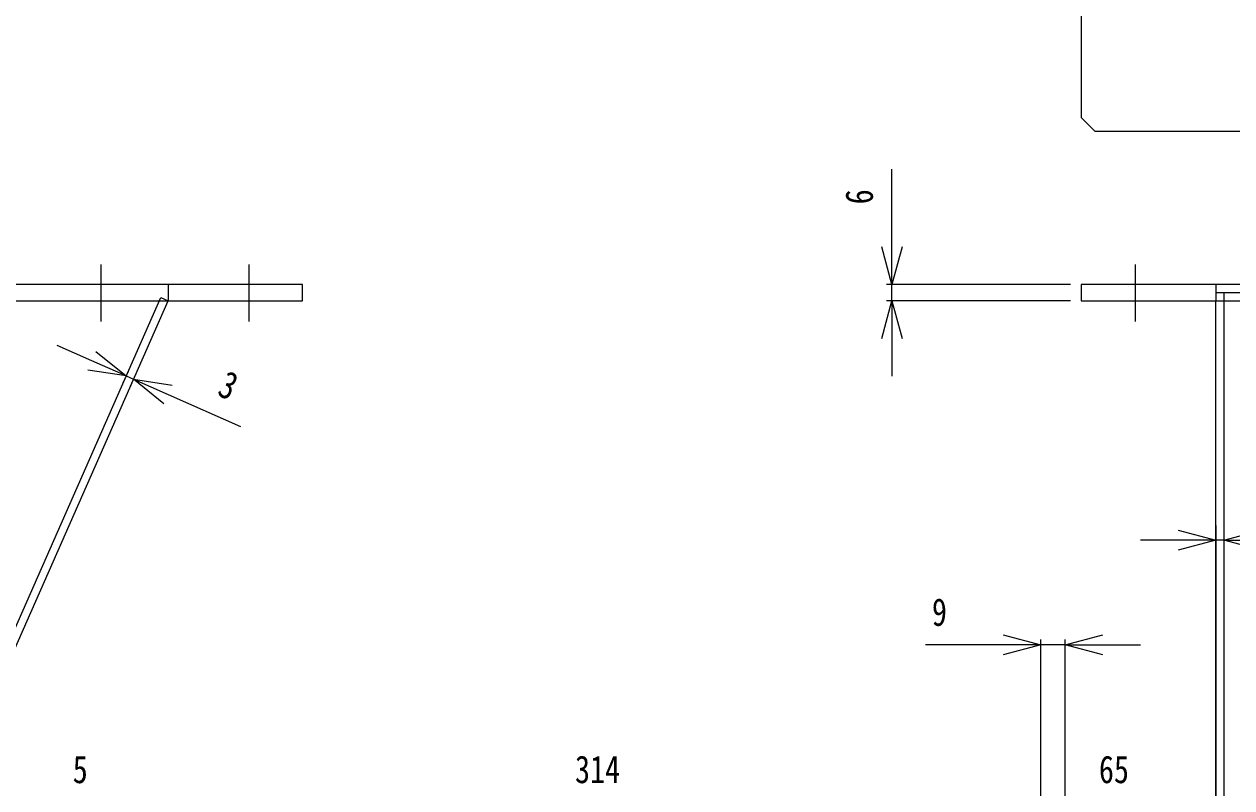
# Model space of a CAD drawing. Units: millimetres at full size. Extents: x -19442 to 19442, y -5866 to 5866.
# Drawn here: x 5486.6 to 5935.7, y 4983 to 5267 of the extents above; entities that cross this region are included whole.
import ezdxf
from ezdxf.enums import TextEntityAlignment as Align

# ---------------------------------------------------------------- set-up
doc = ezdxf.new("R2010")
doc.units = ezdxf.units.MM
doc.header["$LTSCALE"] = 3.6
doc.linetypes.add('CHAIN2', pattern=[12, 9, -1, 1, -1])
for name, color, linetype, lineweight in [('0-5_08_DIM', 3, 'Continuous', 9), ('0-6_0', 2, 'Continuous', 9), ('0-8_03_かくれ線', 5, 'Continuous', 9), ('0-9_04_中心線', 4, 'CHAIN2', 9), ('1-0_07_寸法線', 3, 'Continuous', 9)]:
    doc.layers.add(name, color=color, linetype=linetype, lineweight=lineweight)
doc.styles.add('ＭＳ ゴシック', font='')
doc.styles.get('ＭＳ ゴシック').set_extended_font_data('MS Gothic')

# ---------------------------------------------------------------- blocks, each defined once
blk = doc.blocks.new('_Open30')
at = {"layer": '0-5_08_DIM', "color": 4}
blk.add_line((0, 0), (-1, 0), dxfattribs=at)
blk.add_lwpolyline([(-1, 0.26795), (0, 0), (-1, -0.26795)], dxfattribs=at)

msp = doc.modelspace()

# ---------------------------------------------------------------- linework, layer by layer
at = {"layer": '0-6_0', "color": 134}
for p, q in [((5427.071, 4907.554), (5540.181, 5164.1)), ((5929.74, 4840.1), (5929.74, 5164.1))]:
    msp.add_line(p, q, dxfattribs=at)
for points in [[(5884.74, 5227.212), (6374.74, 5227.212), (6379.74, 5232.212), (6379.74, 5722.212), (6374.74, 5727.212), (5884.74, 5727.212), (5879.74, 5722.212), (5879.74, 5232.212)], [(5090.181, 5164.1), (5590.181, 5164.1), (5590.181, 5170.1), (5090.181, 5170.1)], [(5879.74, 5164.1), (6379.74, 5164.1), (6379.74, 5170.1), (5879.74, 5170.1)]]:
    msp.add_lwpolyline(points, close=True, dxfattribs=at)
at = {"layer": '0-8_03_かくれ線'}
for p, q in [((5540.181, 5170.1), (5540.181, 5164.1)), ((5929.74, 5170.1), (5929.74, 5164.1)), ((6329.74, 5167.1), (5929.74, 5167.1)), ((5929.74, 5167.1), (5929.74, 5164.1)), ((5932.74, 5167.1), (5932.74, 4840.1))]:
    msp.add_line(p, q, dxfattribs=at)
msp.add_lwpolyline([(5397.331, 4840.1), (5394.586, 4841.31), (5537.436, 5165.31), (5540.181, 5164.1)], dxfattribs=at)
at = {"layer": '0-9_04_中心線'}
for p, q in [((5515.181, 5177.567), (5515.181, 5156.446)), ((5570.181, 5177.567), (5570.181, 5156.446)), ((5899.74, 5177.567), (5899.74, 5156.446))]:
    msp.add_line(p, q, dxfattribs=at)
at = {"layer": '1-0_07_寸法線'}
for p, q in [((5809.338, 5184.1), (5809.338, 5213.033)), ((5875.74, 5170.1), (5807.338, 5170.1)), ((5809.338, 5164.1), (5809.338, 5170.1)), ((5875.74, 5164.1), (5807.338, 5164.1)), ((5511.757, 5141.77), (5498.947, 5147.418)), ((5809.338, 5150.1), (5809.338, 5136.1)), ((5523.457, 5133.604), (5525.374, 5137.952)), ((5524.567, 5136.122), (5527.312, 5134.912)), ((5526.202, 5132.394), (5528.119, 5136.742)), ((5540.122, 5129.264), (5567.085, 5117.377)), ((5929.74, 5080.515), (5929.74, 4975.639)), ((5929.74, 5078.46), (5929.74, 5073.083)), ((5915.74, 5075.083), (5901.74, 5075.083)), ((5932.74, 5075.083), (5929.74, 5075.083)), ((5932.74, 5073.46), (5932.74, 5073.083)), ((5850.74, 5036.121), (5821.806, 5036.121)), ((5864.74, 4954.1), (5864.74, 5038.121)), ((5873.74, 5036.121), (5864.74, 5036.121)), ((5873.74, 4954.1), (5873.74, 5038.121)), ((5887.74, 5036.121), (5901.74, 5036.121))]:
    msp.add_line(p, q, dxfattribs=at)

# ---------------------------------------------------------------- block references
at = {"layer": '1-0_07_寸法線', "xscale": 14, "yscale": 14}
for p, rotation in [((5809.338, 5170.1), 270), ((5809.338, 5164.1), 90), ((5524.567, 5136.122), 336.20755), ((5527.312, 5134.912), 156.20755), ((5932.74, 5075.083), 180), ((5873.74, 5036.121), 180)]:
    msp.add_blockref('_Open30', p, dxfattribs=dict(at, rotation=rotation))
for p in [(5929.74, 5075.083), (5864.74, 5036.121)]:
    msp.add_blockref('_Open30', p, dxfattribs=at)

# ---------------------------------------------------------------- texts
at = {"layer": '1-0_07_寸法線', "color": 134, "style": 'ＭＳ ゴシック', "width": 0.8}
for s, rotation, p in [('6', 90, (5805.338, 5199.966)), ('3', 336.208, (5556.742, 5126.308))]:
    msp.add_text(s, height=10.26, rotation=rotation, dxfattribs=at).set_placement(p, align=Align.BOTTOM_LEFT)
for s, p in [('9', (5824.206, 5040.121)), ('5', (5504.673, 4981.636)), ('314', (5691.474, 4981.639)), ('65', (5886.306, 4981.639))]:
    msp.add_text(s, height=10.26, dxfattribs=at).set_placement(p, align=Align.BOTTOM_LEFT)

doc.saveas('drawing.dxf')
